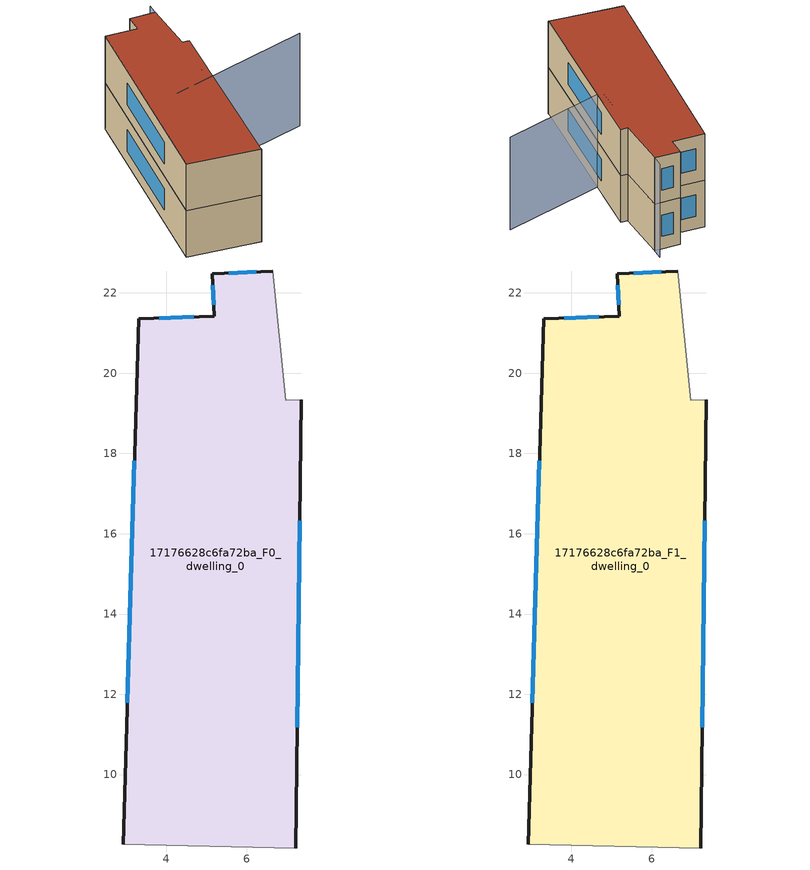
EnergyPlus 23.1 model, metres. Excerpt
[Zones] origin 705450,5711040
17176628c6fa72ba_F0_dwelling_0
 floor ground (EU_floor_Construction): 6.65,22.55 6.97,19.33 7.37,19.33 7.22,8.17 2.92,8.26 3.31,21.35 5.2,21.42 5.15,22.47 z0
 wall outside (EU_wall_Construction): 7.22,8.17 7.37,19.33 / 6.65,22.55 5.15,22.47 5.2,21.42 3.31,21.35 2.92,8.26 z0:3
 wall adiabatic (EU_wall_Construction): 7.37,19.33 6.97,19.33 6.65,22.55 / 2.92,8.26 7.22,8.17 z0:3
 window (EU_Window_Construction): 7.26,11.18 7.33,16.32 / 3.21,17.82 3.03,11.79 / 4.69,21.4 3.82,21.37 / 5.16,22.19 5.18,21.7 / 6.25,22.53 5.55,22.49 z0.81:2.19
17176628c6fa72ba_F1_dwelling_0
 floor to 17176628c6fa72ba_F0_dwelling_0 (EU_floor_Construction): 6.65,22.55 6.97,19.33 7.37,19.33 7.22,8.17 2.92,8.26 3.31,21.35 5.2,21.42 5.15,22.47 z3
 wall outside (EU_wall_Construction): 7.22,8.17 7.37,19.33 / 6.65,22.55 5.15,22.47 5.2,21.42 3.31,21.35 2.92,8.26 z3:6
 wall adiabatic (EU_wall_Construction): 7.37,19.33 6.97,19.33 6.65,22.55 / 2.92,8.26 7.22,8.17 z3:6
 window (EU_Window_Construction): 7.26,11.18 7.33,16.32 / 3.21,17.82 3.03,11.79 / 4.69,21.4 3.82,21.37 / 5.16,22.19 5.18,21.7 / 6.25,22.53 5.55,22.49 z3.81:5.19
 roof outside (EU_roof_Construction): 7.22,8.17 7.37,19.33 6.97,19.33 6.65,22.55 5.15,22.47 5.2,21.42 3.31,21.35 2.92,8.26 z6
shading: 2.92,8.26 7.23,8.18 / 4.88,14.81 13.16,17.89 / 7.01,15.77 6.61,23.21 z0:6
[Building]
EU S2 Campaign: North Axis=0; Terrain=City; Solar Distribution=FullExterior
[Site:Location]
London: Latitude=51.5; Longitude=-0.5; Time Zone=0; Elevation=25
[SizingPeriod:WeatherFileDays]
AnnualSizingPeriod: Begin Month=1; Begin Day of Month=1; End Month=12; End Day of Month=31; Day of Week for Start Day=Monday; Use Weather File Daylight Saving Period=No; Use Weather File Rain and Snow Indicators=No
[MATERIAL]
EU_InternalMass_Material: Roughness=MediumRough; Thickness=0.1; Conductivity=1; Density=1800; Specific Heat=900; Thermal Absorptance=0.9; Solar Absorptance=0.7; Visible Absorptance=0.7
[MATERIAL:NOMASS] Roughness=MediumRough; Thermal Absorptance=0.9; Solar Absorptance=0.7; Visible Absorptance=0.7
Name | Thermal Resistance
EU_wall_NoMass | 0.555556
EU_roof_NoMass | 0.510204
EU_floor_NoMass | 1.68919
[WINDOWMATERIAL:SIMPLEGLAZINGSYSTEM]
EU_Window_SimpleGlazing: UFactor=3.96; Solar Heat Gain Coefficient=0.85; Visible Transmittance=0.85
[CONSTRUCTION]
EU_wall_Construction: EU_wall_NoMass
EU_roof_Construction: EU_roof_NoMass
EU_floor_Construction: EU_floor_NoMass
EU_Window_Construction: EU_Window_SimpleGlazing
EU_InternalMass_Construction: EU_InternalMass_Material
[ZONE] Type=1; Multiplier=1; Ceiling Height=autocalculate; Floor Area=autocalculate; Part of Total Floor Area=Yes
Name | Volume
17176628c6fa72ba_F0_dwelling_0 | 167.614
17176628c6fa72ba_F1_dwelling_0 | 167.613
[INTERNALMASS] Construction=EU_InternalMass_Construction; Surface Area=55.8713
Name | Zone or ZoneList
17176628c6fa72ba_F0_dwelling_0_EU_InternalMass | 17176628c6fa72ba_F0_dwelling_0
17176628c6fa72ba_F1_dwelling_0_EU_InternalMass | 17176628c6fa72ba_F1_dwelling_0
[OTHEREQUIPMENT] Fuel Type=Electricity; Design Level Calculation Method=Watts/Area; Power per Zone Floor Area=1; Fraction Latent=0; Fraction Radiant=0; Fraction Lost=0; Carbon Dioxide Generation Rate=0; EndUse Subcategory=EU_Step8_InternalGains
Name | Zone or ZoneList or Space or SpaceList | Schedule
EU_Step8_InternalGain_17176628c6fa72ba_F0_dwelling_0_f000 | 17176628c6fa72ba_F0_dwelling_0 | EU_Step8_GainSchedule_17176628c6fa72ba_F0_dwelling_0_f000
EU_Step8_InternalGain_17176628c6fa72ba_F1_dwelling_0_f000 | 17176628c6fa72ba_F1_dwelling_0 | EU_Step8_GainSchedule_17176628c6fa72ba_F1_dwelling_0_f000
[ZONEVENTILATION:DESIGNFLOWRATE] Schedule=EU_AlwaysOn; Design Flow Rate Calculation Method=AirChanges/Hour; Air Changes per Hour=0.48; Ventilation Type=Natural; Fan Pressure Rise=0; Fan Total Efficiency=1; Constant Term Coefficient=1; Temperature Term Coefficient=0; Velocity Term Coefficient=0; Velocity Squared Term Coefficient=0; Minimum Indoor Temperature=-100; Maximum Indoor Temperature=100; Delta Temperature=-100; Minimum Outdoor Temperature=-100; Maximum Outdoor Temperature=100; Maximum Wind Speed=40
Name | Zone or ZoneList or Space or SpaceList
EU_ConstantAir_17176628c6fa72ba_F0_dwelling_0 | 17176628c6fa72ba_F0_dwelling_0
EU_ConstantAir_17176628c6fa72ba_F1_dwelling_0 | 17176628c6fa72ba_F1_dwelling_0
[HVACTEMPLATE:THERMOSTAT] Constant Heating Setpoint=20; Constant Cooling Setpoint=50
EU_HeatOnly_17176628c6fa72ba_F0_dwelling_0; EU_HeatOnly_17176628c6fa72ba_F1_dwelling_0
[HVACTEMPLATE:ZONE:IDEALLOADSAIRSYSTEM] System Availability Schedule=EU_AlwaysOn; Maximum Heating Supply Air Temperature=50; Minimum Cooling Supply Air Temperature=13; Maximum Heating Supply Air Humidity Ratio=0.0156; Minimum Cooling Supply Air Humidity Ratio=0.0077; Heating Limit=NoLimit; Cooling Limit=NoLimit; Heating Availability Schedule=EU_AlwaysOn; Cooling Availability Schedule=EU_CoolingOff; Dehumidification Control Type=ConstantSensibleHeatRatio; Cooling Sensible Heat Ratio=0.7; Dehumidification Setpoint=60; Humidification Control Type=None; Humidification Setpoint=30; Outdoor Air Method=None; Outdoor Air Flow Rate per Person=0.00944; Outdoor Air Flow Rate per Zone Floor Area=0; Outdoor Air Flow Rate per Zone=0; Demand Controlled Ventilation Type=None; Outdoor Air Economizer Type=NoEconomizer; Heat Recovery Type=None; Sensible Heat Recovery Effectiveness=0.7; Latent Heat Recovery Effectiveness=0.65
Name | Template Thermostat
17176628c6fa72ba_F0_dwelling_0 | EU_HeatOnly_17176628c6fa72ba_F0_dwelling_0
17176628c6fa72ba_F1_dwelling_0 | EU_HeatOnly_17176628c6fa72ba_F1_dwelling_0
[SIZING:ZONE] Zone Cooling Design Supply Air Temperature Input Method=SupplyAirTemperature; Zone Cooling Design Supply Air Temperature=13; Zone Heating Design Supply Air Temperature Input Method=SupplyAirTemperature; Zone Heating Design Supply Air Temperature=50; Zone Cooling Design Supply Air Humidity Ratio=0.008; Zone Heating Design Supply Air Humidity Ratio=0.008; Cooling Design Air Flow Method=DesignDay; Cooling Design Air Flow Rate=0; Cooling Minimum Air Flow per Zone Floor Area=0.000762; Cooling Minimum Air Flow=0; Cooling Minimum Air Flow Fraction=0.2; Heating Design Air Flow Method=DesignDay; Heating Design Air Flow Rate=0; Heating Maximum Air Flow per Zone Floor Area=0.002032; Heating Maximum Air Flow=0.141576; Heating Maximum Air Flow Fraction=0.3; Account for Dedicated Outdoor Air System=No; Dedicated Outdoor Air System Control Strategy=NeutralSupplyAir; Dedicated Outdoor Air Low Setpoint Temperature for Design=autosize; Dedicated Outdoor Air High Setpoint Temperature for Design=autosize; Zone Load Sizing Method=Sensible Load Only No Latent Load; Zone Latent Cooling Design Supply Air Humidity Ratio Input Method=HumidityRatioDifference; Zone Cooling Design Supply Air Humidity Ratio Difference=0.005; Zone Latent Heating Design Supply Air Humidity Ratio Input Method=HumidityRatioDifference; Zone Humidification Design Supply Air Humidity Ratio Difference=0.005
17176628c6fa72ba_F0_dwelling_0; 17176628c6fa72ba_F1_dwelling_0
[SCHEDULE:CONSTANT]
Name | Hourly Value
EU_AlwaysOn | 1
EU_CoolingOff | 0
[SCHEDULE:FILE] Column Number=1; Rows to Skip at Top=0; Number of Hours of Data=8760; Column Separator=Comma; Interpolate to Timestep=No; Minutes per Item=60; Adjust Schedule for Daylight Savings=Yes
Name | File
EU_Step8_GainSchedule_17176628c6fa72ba_F0_dwelling_0_f000 | ../../schedules/17176628c6fa72ba/17176628c6fa72ba_F0_dwelling_0_f000_gain.csv
EU_Step8_GainSchedule_17176628c6fa72ba_F1_dwelling_0_f000 | ../../schedules/17176628c6fa72ba/17176628c6fa72ba_F1_dwelling_0_f000_gain.csv
